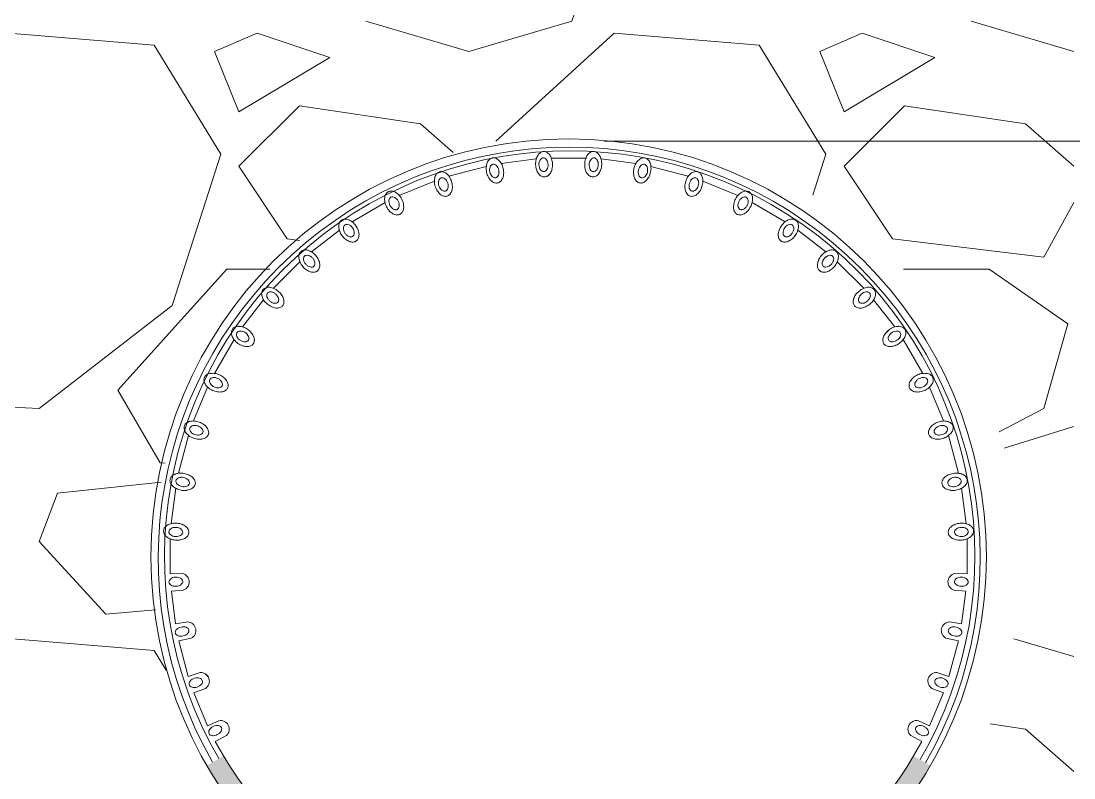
# Model space of a CAD drawing. Header units: millimetres. Extents: x -1245 to 7283, y 1609 to 4579.
# Drawn here: x 6369.2 to 6479.4, y 3621.7 to 3700.9 of the extents above; entities that cross this region are included whole.
import ezdxf

# ---------------------------------------------------------------- set-up
doc = ezdxf.new("R2010")
doc.units = ezdxf.units.MM

msp = doc.modelspace()

# ---------------------------------------------------------------- hatches: boundary and pattern name
at = {"lineweight": 5}
h = msp.add_hatch(color=256, dxfattribs=at)
h.dxf.hatch_style = 1
h.paths.add_polyline_path([(6390.44, 3624), (6388.68, 3622.98, 0.267949), (6426.55, 3601.12), (6426.55, 3603.5, -0.264068)])
h.paths.add_polyline_path([(6464.41, 3622.98), (6462.65, 3624, -0.264068), (6426.55, 3603.5), (6426.55, 3601.12, 0.267949)])

# ---------------------------------------------------------------- linework, layer by layer
at = {"linetype": 'Continuous', "lineweight": 5}
for p, q in [((6426.87, 3700.89), (6430.04, 3709.75)), ((6405.34, 3700.89), (6416.1, 3697.72)), ((6416.1, 3697.72), (6426.87, 3700.89)), ((6468.67, 3700.89), (6479.43, 3697.72)), ((6383.17, 3698.36), (6367.97, 3699.62)), ((6393.94, 3699.62), (6389.5, 3697.72)), ((6401.54, 3697.09), (6393.94, 3699.62)), ((6431.3, 3699.62), (6418.92, 3688.32)), ((6446.5, 3698.36), (6431.3, 3699.62)), ((6457.27, 3699.62), (6452.83, 3697.72)), ((6464.87, 3697.09), (6457.27, 3699.62)), ((6390.14, 3686.96), (6383.17, 3698.36)), ((6453.47, 3686.96), (6446.5, 3698.36)), ((6389.5, 3697.72), (6392.04, 3691.39)), ((6392.04, 3691.39), (6401.54, 3697.09)), ((6452.83, 3697.72), (6455.37, 3691.39)), ((6455.37, 3691.39), (6464.87, 3697.09)), ((6398.37, 3692.02), (6392.04, 3685.69)), ((6411.04, 3690.12), (6398.37, 3692.02)), ((6461.7, 3692.02), (6455.37, 3685.69)), ((6474.37, 3690.12), (6461.7, 3692.02)), ((6414.46, 3687.12), (6411.04, 3690.12)), ((6479.43, 3685.69), (6474.37, 3690.12)), ((6385.07, 3671.12), (6390.14, 3686.96)), ((6452.1, 3682.68), (6453.47, 3686.96)), ((6392.04, 3685.69), (6397.1, 3678.09)), ((6455.37, 3685.69), (6460.43, 3678.09)), ((6476.27, 3676.19), (6479.43, 3681.89)), ((6397.1, 3678.09), (6398.38, 3677.94)), ((6460.43, 3678.09), (6476.27, 3676.19)), ((6379.37, 3662.26), (6390.77, 3674.92)), ((6390.77, 3674.92), (6395.28, 3674.92)), ((6461.61, 3674.92), (6470.57, 3674.92)), ((6470.57, 3674.92), (6478.8, 3669.22)), ((6371.14, 3660.36), (6385.07, 3671.12)), ((6478.8, 3669.22), (6476.27, 3660.36)), ((6383.8, 3654.66), (6379.37, 3662.26)), ((6357.84, 3660.99), (6371.14, 3660.36)), ((6476.27, 3660.36), (6471.61, 3657.92)), ((6472.14, 3656.18), (6479.43, 3658.46)), ((6384.34, 3654.61), (6383.8, 3654.66)), ((6383.91, 3652.64), (6373.04, 3651.49)), ((6371.14, 3646.43), (6373.04, 3651.49)), ((6378.11, 3638.83), (6371.14, 3646.43)), ((6383.32, 3639.28), (6378.11, 3638.83)), ((6383.17, 3635.03), (6367.97, 3636.29)), ((6473.15, 3636.24), (6479.43, 3634.39)), ((6384.42, 3632.98), (6383.17, 3635.03)), ((6474.37, 3626.79), (6470.66, 3627.35)), ((6479.43, 3622.36), (6474.37, 3626.79))]:
    msp.add_line(p, q, dxfattribs=at)
at = {"lineweight": 5}
for p, q in [((6430.28, 3688.33), (6650.58, 3688.33)), ((6423.16, 3686.47), (6419.5, 3685.98)), ((6424.84, 3686.54), (6428.35, 3686.54)), ((6429.94, 3686.47), (6433.59, 3685.98)), ((6417.93, 3685.68), (6414.02, 3684.66)), ((6435.16, 3685.68), (6439.07, 3684.66)), ((6412.5, 3684.15), (6408.83, 3682.63)), ((6440.59, 3684.15), (6444.26, 3682.63)), ((6407.34, 3681.89), (6403.88, 3679.89)), ((6445.76, 3681.89), (6449.21, 3679.89)), ((6402.56, 3679), (6399.63, 3676.75)), ((6450.54, 3679), (6453.46, 3676.75)), ((6398.43, 3675.69), (6395.66, 3672.93)), ((6454.66, 3675.69), (6457.43, 3672.93)), ((6394.62, 3671.73), (6392.42, 3668.88)), ((6458.47, 3671.73), (6460.67, 3668.88)), ((6459.65, 3668.13), (6460.13, 3668.62)), ((6460.06, 3668.54), (6460.05, 3668.55)), ((6391.53, 3667.56), (6389.47, 3664.02)), ((6459.71, 3668.19), (6459.7, 3668.2)), ((6461.56, 3667.56), (6463.62, 3664.02)), ((6388.77, 3662.59), (6387.3, 3659.04)), ((6464.32, 3662.59), (6465.79, 3659.04)), ((6386.78, 3657.53), (6385.73, 3653.57)), ((6466.31, 3657.53), (6467.36, 3653.57)), ((6385.43, 3652), (6384.95, 3648.3)), ((6467.67, 3652), (6468.14, 3648.3)), ((6384.85, 3646.66), (6384.85, 3643.03)), ((6468.24, 3646.71), (6468.24, 3643.03)), ((6384.85, 3643.03), (6386.13, 3643.09)), ((6468.24, 3643.03), (6466.96, 3643.09)), ((6384.97, 3641.23), (6386.21, 3641.34)), ((6385.41, 3637.8), (6384.97, 3641.23)), ((6468.12, 3641.23), (6466.88, 3641.34)), ((6467.68, 3637.8), (6468.12, 3641.23)), ((6385.41, 3637.8), (6386.68, 3638.02)), ((6467.68, 3637.8), (6466.41, 3638.02)), ((6385.75, 3636.03), (6387.05, 3636.31)), ((6467.34, 3636.03), (6466.04, 3636.31)), ((6386.74, 3632.31), (6385.75, 3636.03)), ((6466.35, 3632.31), (6467.34, 3636.03)), ((6386.74, 3632.31), (6388, 3632.71)), ((6388.82, 3632.28), (6388.52, 3632.58)), ((6466.35, 3632.31), (6465.09, 3632.71)), ((6387.32, 3630.61), (6388.53, 3631.05)), ((6465.78, 3630.61), (6464.57, 3631.05)), ((6388.76, 3627.13), (6387.32, 3630.61)), ((6464.33, 3627.13), (6465.78, 3630.61)), ((6388.76, 3627.13), (6389.93, 3627.67)), ((6464.33, 3627.13), (6463.17, 3627.67)), ((6389.56, 3625.51), (6390.74, 3626.13)), ((6390.44, 3624), (6389.56, 3625.51)), ((6463.53, 3625.51), (6462.36, 3626.13)), ((6462.65, 3624), (6463.53, 3625.51))]:
    msp.add_line(p, q, dxfattribs=at)
at = {"linetype": 'Continuous', "lineweight": 5}
msp.add_circle((6426.55, 3644.84), 43.72, dxfattribs=at)
for centre, radius, start, end in [((6426.61, 3644.69), 43.01, 330.1305, 209.7835), ((6426.66, 3644.9), 42.41, 329.8617, 209.9828), ((6384.76, 3647.52), 0.603, 175.0416, 206.9535), ((6384.76, 3647.52), 0.603, 143.1297, 175.0416), ((6385.09, 3647.28), 1.02, 118.6716, 143.1297), ((6385.29, 3646.91), 1.43, 100.4453, 118.6716), ((6385.39, 3646.35), 2, 85.0416, 100.4453), ((6385.39, 3646.35), 2, 69.6379, 85.0416), ((6385.59, 3646.89), 1.43, 51.4116, 69.6379), ((6385.85, 3647.21), 1.02, 26.9535, 51.4116), ((6386.21, 3647.4), 0.603, 323.1297, 355.0416), ((6386.21, 3647.4), 0.603, 355.0416, 26.9535), ((6385.12, 3647.71), 1.02, 206.9535, 231.4116), ((6385.38, 3648.04), 1.43, 231.4116, 249.6379), ((6385.58, 3648.57), 2, 249.6379, 265.0416), ((6385.58, 3648.57), 2, 265.0416, 280.4453), ((6385.68, 3648.01), 1.43, 280.4453, 298.6716), ((6385.88, 3647.64), 1.02, 298.6716, 323.1297)]:
    msp.add_arc(centre, radius, start, end, dxfattribs=at)
at = {"lineweight": 5}
for centre, radius, start, end in [((6424.18, 3686.3), 1.02, 124.1827, 148.6408), ((6423.95, 3686.64), 0.603, 92.2709, 124.1827), ((6423.95, 3686.64), 0.603, 60.359, 92.2709), ((6423.74, 3686.28), 1.02, 35.9009, 60.359), ((6429.35, 3686.28), 1.02, 119.641, 144.0991), ((6429.15, 3686.64), 0.603, 87.7291, 119.641), ((6429.15, 3686.64), 0.603, 55.8173, 87.7291), ((6428.91, 3686.3), 1.02, 31.3592, 55.8173), ((6419.36, 3685.52), 1.43, 158.4821, 176.7084), ((6418.97, 3685.68), 1.02, 134.024, 158.4821), ((6418.68, 3685.97), 0.603, 102.1121, 134.024), ((6418.69, 3685.58), 0.326, 102.2214, 134.1333), ((6418.68, 3685.97), 0.603, 70.2002, 102.1121), ((6418.69, 3685.58), 0.326, 70.3095, 102.2214), ((6418.61, 3685.37), 0.548, 45.8514, 70.3095), ((6418.54, 3685.58), 1.02, 45.7421, 70.2002), ((6418.25, 3685.29), 1.43, 27.5158, 45.7421), ((6417.75, 3685.03), 2, 12.1121, 27.5158), ((6425.09, 3685.95), 2, 166.8671, 182.2709), ((6424.53, 3686.08), 1.43, 148.6408, 166.8671), ((6424.52, 3685.88), 1.08, 166.9448, 182.3485), ((6424.22, 3685.95), 0.773, 148.7185, 166.9448), ((6424.03, 3686.06), 0.548, 124.2604, 148.7185), ((6423.9, 3686.25), 0.326, 92.3485, 124.2604), ((6423.9, 3686.25), 0.326, 60.4366, 92.3485), ((6423.79, 3686.05), 0.548, 35.9786, 60.4366), ((6423.61, 3685.92), 0.773, 17.7522, 35.9786), ((6423.32, 3685.83), 1.08, 2.3485, 17.7522), ((6423.41, 3686.04), 1.43, 17.6746, 35.9009), ((6422.86, 3685.86), 2, 2.2709, 17.6746), ((6422.86, 3685.86), 2, 346.8671, 2.2709), ((6430.23, 3685.86), 2, 162.3254, 177.7291), ((6430.23, 3685.86), 2, 177.7291, 193.1329), ((6429.69, 3686.04), 1.43, 144.0991, 162.3254), ((6429.77, 3685.83), 1.08, 162.2478, 177.6515), ((6429.48, 3685.92), 0.773, 144.0214, 162.2478), ((6429.3, 3686.05), 0.548, 119.5634, 144.0214), ((6429.19, 3686.25), 0.326, 87.6515, 119.5634), ((6429.19, 3686.25), 0.326, 55.7396, 87.6515), ((6429.06, 3686.06), 0.548, 31.2815, 55.7396), ((6428.87, 3685.95), 0.773, 13.0552, 31.2815), ((6428.57, 3685.88), 1.08, 357.6515, 13.0552), ((6428.56, 3686.08), 1.43, 13.1329, 31.3592), ((6428.01, 3685.95), 2, 357.7291, 13.1329), ((6435.34, 3685.03), 2, 152.4842, 167.8879), ((6434.84, 3685.29), 1.43, 134.2579, 152.4842), ((6434.55, 3685.58), 1.02, 109.7998, 134.2579), ((6434.48, 3685.37), 0.548, 109.6905, 134.1486), ((6434.41, 3685.97), 0.603, 77.8879, 109.7998), ((6434.41, 3685.58), 0.326, 77.7786, 109.6905), ((6434.41, 3685.58), 0.326, 45.8667, 77.7786), ((6434.41, 3685.97), 0.603, 45.976, 77.8879), ((6434.12, 3685.68), 1.02, 21.5179, 45.976), ((6433.74, 3685.52), 1.43, 3.2916, 21.5179), ((6413.54, 3684.27), 1.02, 139.1748, 163.6329), ((6413.22, 3684.54), 0.603, 107.2629, 139.1748), ((6413.22, 3684.54), 0.603, 75.351, 107.2629), ((6413.12, 3684.14), 1.02, 50.893, 75.351), ((6412.86, 3683.82), 1.43, 32.6666, 50.893), ((6419.92, 3685.49), 2, 176.7084, 192.1121), ((6419.92, 3685.49), 2, 192.1121, 207.5158), ((6419.05, 3685.34), 0.773, 158.5914, 176.8177), ((6419.36, 3685.32), 1.08, 176.8177, 192.2214), ((6419.36, 3685.32), 1.08, 192.2214, 207.6251), ((6418.84, 3685.42), 0.548, 134.1333, 158.5914), ((6419.09, 3685.18), 0.773, 207.6251, 225.8514), ((6418.46, 3685.21), 0.773, 27.6251, 45.8514), ((6418.18, 3685.07), 1.08, 12.2214, 27.6251), ((6418.49, 3685.05), 0.773, 338.5914, 356.8177), ((6418.18, 3685.07), 1.08, 356.8177, 12.2214), ((6418.32, 3684.99), 1.43, 338.4821, 356.7084), ((6417.75, 3685.03), 2, 356.7084, 12.1121), ((6425.09, 3685.95), 2, 182.2709, 197.6746), ((6424.54, 3685.78), 1.43, 197.6746, 215.9009), ((6424.21, 3685.53), 1.02, 215.9009, 240.359), ((6424.52, 3685.88), 1.08, 182.3485, 197.7522), ((6424.23, 3685.78), 0.773, 197.7522, 215.9786), ((6424.05, 3685.65), 0.548, 215.9786, 240.4366), ((6423.94, 3685.46), 0.326, 240.4366, 272.3485), ((6423.94, 3685.46), 0.326, 272.3485, 304.2604), ((6423.81, 3685.64), 0.548, 304.2604, 328.7185), ((6423.62, 3685.76), 0.773, 328.7185, 346.9448), ((6423.77, 3685.52), 1.02, 304.1827, 328.6408), ((6423.32, 3685.83), 1.08, 346.9448, 2.3485), ((6423.42, 3685.73), 1.43, 328.6408, 346.8671), ((6429.67, 3685.73), 1.43, 193.1329, 211.3592), ((6429.32, 3685.52), 1.02, 211.3592, 235.8173), ((6429.77, 3685.83), 1.08, 177.6515, 193.0552), ((6429.47, 3685.76), 0.773, 193.0552, 211.2815), ((6429.28, 3685.64), 0.548, 211.2815, 235.7396), ((6429.15, 3685.46), 0.326, 235.7396, 267.6515), ((6429.15, 3685.46), 0.326, 267.6515, 299.5634), ((6429.04, 3685.65), 0.548, 299.5634, 324.0214), ((6428.88, 3685.53), 1.02, 299.641, 324.0991), ((6428.86, 3685.78), 0.773, 324.0214, 342.2478), ((6428.57, 3685.88), 1.08, 342.2478, 357.6515), ((6428.55, 3685.78), 1.43, 324.0991, 342.3254), ((6428.01, 3685.95), 2, 342.3254, 357.7291), ((6435.34, 3685.03), 2, 167.8879, 183.2916), ((6434.78, 3684.99), 1.43, 183.2916, 201.5179), ((6434.91, 3685.07), 1.08, 167.7786, 183.1823), ((6434.6, 3685.05), 0.773, 183.1823, 201.4086), ((6434.91, 3685.07), 1.08, 152.3749, 167.7786), ((6434.64, 3685.21), 0.773, 134.1486, 152.3749), ((6434.01, 3685.18), 0.773, 314.1486, 332.3749), ((6434.25, 3685.42), 0.548, 21.4086, 45.8667), ((6433.74, 3685.32), 1.08, 332.3749, 347.7786), ((6434.04, 3685.34), 0.773, 3.1823, 21.4086), ((6433.74, 3685.32), 1.08, 347.7786, 3.1823), ((6433.17, 3685.49), 2, 332.4842, 347.8879), ((6433.17, 3685.49), 2, 347.8879, 3.2916), ((6440.24, 3683.82), 1.43, 129.107, 147.3334), ((6439.97, 3684.14), 1.02, 104.649, 129.107), ((6439.87, 3684.54), 0.603, 72.7371, 104.649), ((6439.87, 3684.54), 0.603, 40.8252, 72.7371), ((6439.56, 3684.27), 1.02, 16.3671, 40.8252), ((6413.93, 3684.16), 1.43, 163.6329, 181.8592), ((6414.5, 3684.17), 2, 181.8592, 197.2629), ((6413.71, 3683.96), 0.773, 163.656, 181.8823), ((6414.01, 3683.97), 1.08, 181.8823, 197.286), ((6413.49, 3684.02), 0.548, 139.1979, 163.656), ((6413.32, 3684.17), 0.326, 107.286, 139.1979), ((6413.32, 3684.17), 0.326, 75.3742, 107.286), ((6413.27, 3683.95), 0.548, 50.9161, 75.3742), ((6413.12, 3683.78), 0.773, 32.6898, 50.9161), ((6412.87, 3683.61), 1.08, 17.286, 32.6898), ((6412.87, 3683.61), 1.08, 1.8823, 17.286), ((6412.38, 3683.51), 2, 17.2629, 32.6666), ((6412.38, 3683.51), 2, 1.8592, 17.2629), ((6419.42, 3685.23), 1.43, 207.5158, 225.7421), ((6419.13, 3684.93), 1.02, 225.7421, 250.2002), ((6418.93, 3685.02), 0.548, 225.8514, 250.3095), ((6418.85, 3684.81), 0.326, 250.3095, 282.2214), ((6418.99, 3684.54), 0.603, 250.2002, 282.1121), ((6418.85, 3684.81), 0.326, 282.2214, 314.1333), ((6418.7, 3684.97), 0.548, 314.1333, 338.5914), ((6418.99, 3684.54), 0.603, 282.1121, 314.024), ((6418.7, 3684.84), 1.02, 314.024, 338.4821), ((6424, 3685.18), 0.603, 240.359, 272.2709), ((6424, 3685.18), 0.603, 272.2709, 304.1827), ((6429.09, 3685.18), 0.603, 235.8173, 267.7291), ((6429.09, 3685.18), 0.603, 267.7291, 299.641), ((6434.39, 3684.84), 1.02, 201.5179, 225.976), ((6434.1, 3684.54), 0.603, 225.976, 257.8879), ((6434.39, 3684.97), 0.548, 201.4086, 225.8667), ((6434.1, 3684.54), 0.603, 257.8879, 289.7998), ((6434.24, 3684.81), 0.326, 225.8667, 257.7786), ((6434.24, 3684.81), 0.326, 257.7786, 289.6905), ((6433.96, 3684.93), 1.02, 289.7998, 314.2579), ((6434.16, 3685.02), 0.548, 289.6905, 314.1486), ((6433.67, 3685.23), 1.43, 314.2579, 332.4842), ((6440.71, 3683.51), 2, 162.7371, 178.1408), ((6440.71, 3683.51), 2, 147.3334, 162.7371), ((6440.23, 3683.61), 1.08, 162.7139, 178.1177), ((6440.23, 3683.61), 1.08, 147.3102, 162.714), ((6439.97, 3683.78), 0.773, 129.0839, 147.3102), ((6439.83, 3683.95), 0.548, 104.6258, 129.0839), ((6439.77, 3684.17), 0.326, 72.714, 104.6258), ((6439.77, 3684.17), 0.326, 40.8021, 72.714), ((6439.6, 3684.02), 0.548, 16.344, 40.8021), ((6439.08, 3683.97), 1.08, 342.714, 358.1177), ((6439.39, 3683.96), 0.773, 358.1177, 16.344), ((6438.59, 3684.17), 2, 342.7371, 358.1408), ((6439.16, 3684.16), 1.43, 358.1408, 16.3671), ((6408.31, 3682.29), 1.02, 149.016, 173.4741), ((6407.96, 3682.5), 0.603, 117.1042, 149.016), ((6407.96, 3682.5), 0.603, 85.1923, 117.1042), ((6407.92, 3682.09), 1.02, 60.7342, 85.1923), ((6407.72, 3681.73), 1.43, 42.5079, 60.7342), ((6407.3, 3681.35), 2, 27.1042, 42.5079), ((6414.5, 3684.17), 2, 197.2629, 212.6666), ((6414.02, 3683.87), 1.43, 212.6666, 230.893), ((6414.01, 3683.97), 1.08, 197.286, 212.6898), ((6413.75, 3683.8), 0.773, 212.6898, 230.9161), ((6413.76, 3683.54), 1.02, 230.893, 255.351), ((6413.61, 3683.63), 0.548, 230.9161, 255.3742), ((6413.56, 3683.41), 0.326, 255.3742, 287.286), ((6413.66, 3683.15), 0.603, 255.351, 287.2629), ((6413.56, 3683.41), 0.326, 287.286, 319.1979), ((6413.39, 3683.56), 0.548, 319.1979, 343.656), ((6413.66, 3683.15), 0.603, 287.2629, 319.1748), ((6413.17, 3683.62), 0.773, 343.656, 1.8823), ((6413.34, 3683.42), 1.02, 319.1748, 343.6329), ((6412.95, 3683.53), 1.43, 343.6329, 1.8592), ((6440.15, 3683.53), 1.43, 178.1408, 196.3671), ((6439.75, 3683.42), 1.02, 196.3671, 220.8252), ((6439.43, 3683.15), 0.603, 220.8252, 252.7371), ((6439.92, 3683.62), 0.773, 178.1177, 196.344), ((6439.7, 3683.56), 0.548, 196.344, 220.8021), ((6439.43, 3683.15), 0.603, 252.7371, 284.649), ((6439.54, 3683.41), 0.326, 220.8021, 252.714), ((6439.54, 3683.41), 0.326, 252.714, 284.6258), ((6439.33, 3683.54), 1.02, 284.649, 309.107), ((6439.48, 3683.63), 0.548, 284.6258, 309.0839), ((6439.34, 3683.8), 0.773, 309.0839, 327.3102), ((6439.07, 3683.87), 1.43, 309.107, 327.3334), ((6439.08, 3683.97), 1.08, 327.3102, 342.714), ((6438.59, 3684.17), 2, 327.3334, 342.7371), ((6445.79, 3681.35), 2, 137.4921, 152.8958), ((6445.37, 3681.73), 1.43, 119.2658, 137.4921), ((6445.17, 3682.09), 1.02, 94.8077, 119.2658), ((6445.13, 3682.5), 0.603, 62.8958, 94.8077), ((6445.13, 3682.5), 0.603, 30.984, 62.8958), ((6444.78, 3682.29), 1.02, 6.5259, 30.984), ((6408.72, 3682.24), 1.43, 173.4741, 191.7004), ((6409.28, 3682.36), 2, 191.7004, 207.1042), ((6408.51, 3682.04), 0.773, 173.913, 192.1393), ((6408.29, 3682.06), 0.548, 149.4549, 173.913), ((6408.81, 3682.1), 1.08, 192.1393, 207.5431), ((6408.1, 3682.17), 0.326, 117.5431, 149.4549), ((6408.81, 3682.1), 1.08, 207.5431, 222.9468), ((6408.1, 3682.17), 0.326, 85.6312, 117.5431), ((6408.08, 3681.95), 0.548, 61.1731, 85.6312), ((6407.97, 3681.75), 0.773, 42.9468, 61.1731), ((6407.75, 3681.55), 1.08, 27.5431, 42.9468), ((6407.75, 3681.55), 1.08, 12.1393, 27.5431), ((6408.27, 3681.59), 0.548, 329.4549, 353.913), ((6408.05, 3681.61), 0.773, 353.913, 12.1393), ((6407.3, 3681.35), 2, 11.7004, 27.1042), ((6407.86, 3681.46), 1.43, 353.4741, 11.7004), ((6445.24, 3681.46), 1.43, 168.2996, 186.5259), ((6445.79, 3681.35), 2, 152.8958, 168.2996), ((6445.04, 3681.61), 0.773, 167.8607, 186.087), ((6444.82, 3681.59), 0.548, 186.087, 210.5451), ((6445.34, 3681.55), 1.08, 152.4569, 167.8607), ((6445.34, 3681.55), 1.08, 137.0532, 152.4569), ((6445.12, 3681.75), 0.773, 118.8269, 137.0532), ((6445.01, 3681.95), 0.548, 94.3688, 118.8269), ((6444.99, 3682.17), 0.326, 62.4569, 94.3688), ((6444.28, 3682.1), 1.08, 317.0532, 332.4569), ((6444.99, 3682.17), 0.326, 30.5451, 62.4569), ((6444.28, 3682.1), 1.08, 332.4569, 347.8607), ((6444.8, 3682.06), 0.548, 6.087, 30.5451), ((6444.58, 3682.04), 0.773, 347.8607, 6.087), ((6443.81, 3682.36), 2, 332.8958, 348.2996), ((6444.37, 3682.24), 1.43, 348.2996, 6.5259), ((6409.28, 3682.36), 2, 207.1042, 222.5079), ((6408.86, 3681.97), 1.43, 222.5079, 240.7342), ((6408.59, 3681.89), 0.773, 222.9468, 241.1731), ((6408.66, 3681.61), 1.02, 240.7342, 265.1923), ((6408.48, 3681.7), 0.548, 241.1731, 265.6312), ((6408.46, 3681.47), 0.326, 265.6312, 297.5431), ((6408.62, 3681.2), 0.603, 265.1923, 297.1042), ((6408.46, 3681.47), 0.326, 297.5431, 329.4549), ((6408.62, 3681.2), 0.603, 297.1042, 329.016), ((6408.27, 3681.41), 1.02, 329.016, 353.4741), ((6444.82, 3681.41), 1.02, 186.5259, 210.984), ((6444.47, 3681.2), 0.603, 210.984, 242.8958), ((6444.47, 3681.2), 0.603, 242.8958, 274.8077), ((6444.63, 3681.47), 0.326, 210.5451, 242.4569), ((6444.63, 3681.47), 0.326, 242.4569, 274.3688), ((6444.43, 3681.61), 1.02, 274.8077, 299.2658), ((6444.61, 3681.7), 0.548, 274.3688, 298.8269), ((6444.5, 3681.89), 0.773, 298.8269, 317.0532), ((6444.23, 3681.97), 1.43, 299.2658, 317.4921), ((6443.81, 3682.36), 2, 317.4921, 332.8958), ((6403.51, 3679.4), 1.02, 157.2007, 181.6587), ((6403.93, 3679.41), 1.43, 181.6587, 199.885), ((6403.13, 3679.56), 0.603, 125.2888, 157.2007), ((6403.13, 3679.56), 0.603, 93.3769, 125.2888), ((6403.53, 3679.2), 0.548, 154.6531, 179.1112), ((6403.33, 3679.29), 0.326, 122.7412, 154.6531), ((6403.15, 3679.15), 1.02, 68.9188, 93.3769), ((6403.33, 3679.29), 0.326, 90.8293, 122.7412), ((6403.33, 3679.07), 0.548, 66.3712, 90.8293), ((6403, 3678.76), 1.43, 50.6925, 68.9188), ((6403.24, 3678.87), 0.773, 48.1449, 66.3712), ((6403.04, 3678.64), 1.08, 32.7412, 48.1449), ((6402.65, 3678.32), 2, 35.2888, 50.6925), ((6402.65, 3678.32), 2, 19.885, 35.2888), ((6450.45, 3678.32), 2, 144.7112, 160.115), ((6450.45, 3678.32), 2, 129.3075, 144.7112), ((6450.05, 3678.64), 1.08, 131.8551, 147.2588), ((6450.09, 3678.76), 1.43, 111.0812, 129.3075), ((6449.85, 3678.87), 0.773, 113.6288, 131.8551), ((6449.76, 3679.07), 0.548, 89.1707, 113.6288), ((6449.94, 3679.15), 1.02, 86.6231, 111.0812), ((6449.76, 3679.29), 0.326, 57.2588, 89.1707), ((6449.76, 3679.29), 0.326, 25.3469, 57.2588), ((6449.96, 3679.56), 0.603, 54.7112, 86.6231), ((6449.56, 3679.2), 0.548, 0.8888, 25.3469), ((6449.96, 3679.56), 0.603, 22.7993, 54.7112), ((6449.17, 3679.41), 1.43, 340.115, 358.3413), ((6449.58, 3679.4), 1.02, 358.3413, 22.7993), ((6404.46, 3679.6), 2, 199.885, 215.2888), ((6404.46, 3679.6), 2, 215.2888, 230.6925), ((6403.76, 3679.2), 0.773, 179.1112, 197.3375), ((6404.05, 3679.29), 1.08, 197.3375, 212.7412), ((6404.05, 3679.29), 1.08, 212.7412, 228.1449), ((6403.84, 3679.06), 0.773, 228.1449, 246.3712), ((6403.75, 3678.85), 0.548, 246.3712, 270.8293), ((6403.76, 3678.63), 0.326, 270.8293, 302.7412), ((6403.76, 3678.63), 0.326, 302.7412, 334.6531), ((6403.04, 3678.64), 1.08, 17.3375, 32.7412), ((6403.56, 3678.73), 0.548, 334.6531, 359.1112), ((6403.33, 3678.73), 0.773, 359.1112, 17.3375), ((6403.18, 3678.51), 1.43, 1.6587, 19.885), ((6403.59, 3678.53), 1.02, 337.2007, 1.6587), ((6449.91, 3678.51), 1.43, 160.115, 178.3413), ((6449.5, 3678.53), 1.02, 178.3413, 202.7993), ((6449.76, 3678.73), 0.773, 162.6625, 180.8888), ((6449.54, 3678.73), 0.548, 180.8888, 205.3469), ((6450.05, 3678.64), 1.08, 147.2588, 162.6625), ((6449.34, 3678.63), 0.326, 205.3469, 237.2588), ((6449.34, 3678.63), 0.326, 237.2588, 269.1707), ((6449.34, 3678.85), 0.548, 269.1707, 293.6288), ((6449.25, 3679.06), 0.773, 293.6288, 311.8551), ((6449.04, 3679.29), 1.08, 311.8551, 327.2588), ((6448.63, 3679.6), 2, 309.3075, 324.7112), ((6449.04, 3679.29), 1.08, 327.2588, 342.6625), ((6449.34, 3679.2), 0.773, 342.6625, 0.8888), ((6448.63, 3679.6), 2, 324.7112, 340.115), ((6404.1, 3679.17), 1.43, 230.6925, 248.9188), ((6403.95, 3678.78), 1.02, 248.9188, 273.3769), ((6403.97, 3678.37), 0.603, 273.3769, 305.2888), ((6403.97, 3678.37), 0.603, 305.2888, 337.2007), ((6449.12, 3678.37), 0.603, 202.7993, 234.7112), ((6449.12, 3678.37), 0.603, 234.7112, 266.6231), ((6449.14, 3678.78), 1.02, 266.6231, 291.0812), ((6448.99, 3679.17), 1.43, 291.0812, 309.3075), ((6399.33, 3676.2), 1.02, 161.8618, 186.3199), ((6399.75, 3676.25), 1.43, 186.3199, 204.5462), ((6398.94, 3676.33), 0.603, 129.9499, 161.8618), ((6398.94, 3676.33), 0.603, 98.038, 129.9499), ((6399.35, 3675.99), 0.548, 164.3573, 188.8154), ((6399.13, 3676.05), 0.326, 132.4454, 164.3573), ((6399, 3675.92), 1.02, 73.5799, 98.038), ((6399.13, 3676.05), 0.326, 100.5335, 132.4454), ((6399.18, 3675.83), 0.548, 76.0754, 100.5335), ((6398.88, 3675.52), 1.43, 55.3536, 73.5799), ((6399.12, 3675.61), 0.773, 57.8491, 76.0754), ((6398.96, 3675.36), 1.08, 42.4454, 57.8491), ((6398.56, 3675.06), 2, 39.9499, 55.3536), ((6398.96, 3675.36), 1.08, 27.0417, 42.4454), ((6398.56, 3675.06), 2, 24.5462, 39.9499), ((6454.53, 3675.06), 2, 140.0501, 155.4538), ((6454.53, 3675.06), 2, 124.6464, 140.0501), ((6454.13, 3675.36), 1.08, 137.5546, 152.9583), ((6454.13, 3675.36), 1.08, 122.1509, 137.5546), ((6454.21, 3675.52), 1.43, 106.4201, 124.6464), ((6453.97, 3675.61), 0.773, 103.9246, 122.1509), ((6453.92, 3675.83), 0.548, 79.4665, 103.9246), ((6454.09, 3675.92), 1.02, 81.962, 106.4201), ((6453.96, 3676.05), 0.326, 47.5546, 79.4665), ((6453.96, 3676.05), 0.326, 15.6427, 47.5546), ((6454.15, 3676.33), 0.603, 50.0501, 81.962), ((6453.74, 3675.99), 0.548, 351.1846, 15.6427), ((6454.15, 3676.33), 0.603, 18.1382, 50.0501), ((6453.34, 3676.25), 1.43, 335.4538, 353.6801), ((6453.76, 3676.2), 1.02, 353.6801, 18.1382), ((6400.26, 3676.49), 2, 204.5462, 219.9499), ((6400.26, 3676.49), 2, 219.9499, 235.3536), ((6399.57, 3676.03), 0.773, 188.8154, 207.0417), ((6399.84, 3676.17), 1.08, 207.0417, 222.4454), ((6399.84, 3676.17), 1.08, 222.4454, 237.8491), ((6399.68, 3675.91), 0.773, 237.8491, 256.0754), ((6399.63, 3675.69), 0.548, 256.0754, 280.5335), ((6399.67, 3675.47), 0.326, 280.5335, 312.4454), ((6399.67, 3675.47), 0.326, 312.4454, 344.3573), ((6399.23, 3675.49), 0.773, 8.8154, 27.0417), ((6399.45, 3675.53), 0.548, 344.3573, 8.8154), ((6399.88, 3675.21), 0.603, 309.9499, 341.8618), ((6399.08, 3675.29), 1.43, 6.3199, 24.5462), ((6399.49, 3675.34), 1.02, 341.8618, 6.3199), ((6454.02, 3675.29), 1.43, 155.4538, 173.6801), ((6453.6, 3675.34), 1.02, 173.6801, 198.1382), ((6453.21, 3675.21), 0.603, 198.1382, 230.0501), ((6453.64, 3675.53), 0.548, 171.1846, 195.6427), ((6453.86, 3675.49), 0.773, 152.9583, 171.1846), ((6453.42, 3675.47), 0.326, 195.6427, 227.5546), ((6453.42, 3675.47), 0.326, 227.5546, 259.4665), ((6453.46, 3675.69), 0.548, 259.4665, 283.9246), ((6453.41, 3675.91), 0.773, 283.9246, 302.1509), ((6453.25, 3676.17), 1.08, 302.1509, 317.5546), ((6452.83, 3676.49), 2, 304.6464, 320.0501), ((6453.25, 3676.17), 1.08, 317.5546, 332.9583), ((6453.52, 3676.03), 0.773, 332.9583, 351.1846), ((6452.83, 3676.49), 2, 320.0501, 335.4538), ((6399.94, 3676.02), 1.43, 235.3536, 253.5799), ((6399.82, 3675.62), 1.02, 253.5799, 278.038), ((6399.88, 3675.21), 0.603, 278.038, 309.9499), ((6453.21, 3675.21), 0.603, 230.0501, 261.962), ((6453.27, 3675.62), 1.02, 261.962, 286.4201), ((6453.15, 3676.02), 1.43, 286.4201, 304.6464), ((6395.03, 3672.41), 0.603, 140.112, 172.0238), ((6395.03, 3672.41), 0.603, 108.2001, 140.112), ((6395.16, 3672.02), 1.02, 83.742, 108.2001), ((6395.11, 3671.61), 1.43, 65.5157, 83.742), ((6394.88, 3671.09), 2, 50.112, 65.5157), ((6458.22, 3671.09), 2, 114.4843, 129.888), ((6457.98, 3671.61), 1.43, 96.258, 114.4843), ((6457.94, 3672.02), 1.02, 71.7999, 96.258), ((6458.06, 3672.41), 0.603, 39.888, 71.7999), ((6458.06, 3672.41), 0.603, 7.9762, 39.888), ((6395.44, 3672.36), 1.02, 172.0238, 196.4819), ((6395.83, 3672.47), 1.43, 196.4819, 214.7082), ((6396.3, 3672.8), 2, 214.7082, 230.112), ((6395.3, 3672.22), 0.326, 137.6435, 169.5554), ((6395.51, 3672.18), 0.548, 169.5554, 194.0135), ((6395.73, 3672.23), 0.773, 194.0135, 212.2398), ((6395.3, 3672.22), 0.326, 105.7316, 137.6435), ((6395.99, 3672.4), 1.08, 212.2398, 227.6435), ((6395.36, 3672.01), 0.548, 81.2736, 105.7316), ((6395.99, 3672.4), 1.08, 227.6435, 243.0473), ((6395.32, 3671.78), 0.773, 63.0473, 81.2736), ((6395.18, 3671.51), 1.08, 47.6435, 63.0473), ((6395.18, 3671.51), 1.08, 32.2398, 47.6435), ((6395.44, 3671.67), 0.773, 14.0135, 32.2398), ((6395.88, 3671.69), 0.326, 317.6435, 349.5554), ((6394.88, 3671.09), 2, 34.7082, 50.112), ((6395.66, 3671.73), 0.548, 349.5554, 14.0135), ((6395.34, 3671.41), 1.43, 16.4819, 34.7082), ((6395.74, 3671.53), 1.02, 352.0238, 16.4819), ((6457.35, 3671.53), 1.02, 163.5181, 187.9762), ((6457.75, 3671.41), 1.43, 145.2918, 163.5181), ((6458.22, 3671.09), 2, 129.888, 145.2918), ((6457.43, 3671.73), 0.548, 165.9865, 190.4446), ((6457.21, 3671.69), 0.326, 190.4446, 222.3565), ((6457.65, 3671.67), 0.773, 147.7602, 165.9865), ((6457.91, 3671.51), 1.08, 132.3565, 147.7602), ((6457.91, 3671.51), 1.08, 116.9527, 132.3565), ((6457.77, 3671.78), 0.773, 98.7264, 116.9527), ((6457.1, 3672.4), 1.08, 296.9527, 312.3565), ((6457.74, 3672.01), 0.548, 74.2684, 98.7264), ((6457.1, 3672.4), 1.08, 312.3565, 327.7602), ((6457.8, 3672.22), 0.326, 42.3565, 74.2684), ((6457.36, 3672.23), 0.773, 327.7602, 345.9865), ((6457.8, 3672.22), 0.326, 10.4446, 42.3565), ((6456.79, 3672.8), 2, 309.888, 325.2918), ((6457.58, 3672.18), 0.548, 345.9865, 10.4446), ((6457.26, 3672.47), 1.43, 325.2918, 343.5181), ((6457.66, 3672.36), 1.02, 343.5181, 7.9762), ((6396.3, 3672.8), 2, 230.112, 245.5157), ((6396.07, 3672.28), 1.43, 245.5157, 263.742), ((6395.85, 3672.12), 0.773, 243.0473, 261.2736), ((6395.82, 3671.9), 0.548, 261.2736, 285.7316), ((6396.02, 3671.87), 1.02, 263.742, 288.2001), ((6395.88, 3671.69), 0.326, 285.7316, 317.6435), ((6396.15, 3671.48), 0.603, 288.2001, 320.112), ((6396.15, 3671.48), 0.603, 320.112, 352.0238), ((6456.94, 3671.48), 0.603, 187.9762, 219.888), ((6456.94, 3671.48), 0.603, 219.888, 251.7999), ((6457.07, 3671.87), 1.02, 251.7999, 276.258), ((6457.21, 3671.69), 0.326, 222.3565, 254.2684), ((6457.27, 3671.9), 0.548, 254.2684, 278.7264), ((6457.03, 3672.28), 1.43, 276.258, 294.4843), ((6457.24, 3672.12), 0.773, 278.7264, 296.9527), ((6456.79, 3672.8), 2, 294.4843, 309.888), ((6391.86, 3668.31), 0.603, 144.6335, 176.5454), ((6392.27, 3668.28), 1.02, 176.5454, 201.0035), ((6391.86, 3668.31), 0.603, 112.7216, 144.6335), ((6392.02, 3667.93), 1.02, 88.2636, 112.7216), ((6392.11, 3668.1), 0.326, 147.2981, 179.21), ((6392.11, 3668.1), 0.326, 115.3862, 147.2981), ((6392.2, 3667.9), 0.548, 90.9281, 115.3862), ((6392.01, 3667.51), 1.43, 70.0373, 88.2636), ((6392.21, 3667.67), 0.773, 72.7018, 90.9281), ((6392.12, 3667.38), 1.08, 57.2981, 72.7018), ((6391.82, 3666.98), 2, 54.6335, 70.0373), ((6392.12, 3667.38), 1.08, 41.8944, 57.2981), ((6391.82, 3666.98), 2, 39.2298, 54.6335), ((6461.28, 3666.98), 2, 125.3665, 140.7702), ((6461.28, 3666.98), 2, 109.9627, 125.3665), ((6460.98, 3667.38), 1.08, 122.7019, 138.1056), ((6460.98, 3667.38), 1.08, 107.2982, 122.7019), ((6461.08, 3667.51), 1.43, 91.7364, 109.9627), ((6460.89, 3667.67), 0.773, 89.0719, 107.2982), ((6460.89, 3667.9), 0.548, 64.6138, 89.0719), ((6461.07, 3667.93), 1.02, 67.2784, 91.7364), ((6460.98, 3668.1), 0.326, 32.7019, 64.6138), ((6460.98, 3668.1), 0.326, 0.79, 32.7019), ((6461.23, 3668.31), 0.603, 35.3665, 67.2784), ((6461.23, 3668.31), 0.603, 3.4546, 35.3665), ((6460.82, 3668.28), 1.02, 338.9965, 3.4546), ((6392.66, 3668.43), 1.43, 201.0035, 219.2298), ((6393.1, 3668.79), 2, 219.2298, 234.6335), ((6392.33, 3668.09), 0.548, 179.21, 203.6681), ((6392.54, 3668.18), 0.773, 203.6681, 221.8944), ((6393.1, 3668.79), 2, 234.6335, 250.0373), ((6392.76, 3668.39), 1.08, 221.8944, 237.2981), ((6392.76, 3668.39), 1.08, 237.2981, 252.7018), ((6392.67, 3668.1), 0.773, 252.7018, 270.9281), ((6392.68, 3667.87), 0.548, 270.9281, 295.3862), ((6392.77, 3667.67), 0.326, 295.3862, 327.2981), ((6392.34, 3667.58), 0.773, 23.6681, 41.8944), ((6392.55, 3667.67), 0.548, 359.21, 23.6681), ((6392.77, 3667.67), 0.326, 327.2981, 359.21), ((6392.25, 3667.34), 1.43, 21.0035, 39.2298), ((6393.05, 3667.46), 0.603, 324.6335, 356.5454), ((6392.64, 3667.49), 1.02, 356.5454, 21.0035), ((6460.45, 3667.49), 1.02, 158.9965, 183.4546), ((6460.04, 3667.46), 0.603, 183.4546, 215.3665), ((6460.84, 3667.34), 1.43, 140.7702, 158.9965), ((6460.54, 3667.67), 0.548, 156.3319, 180.79), ((6460.32, 3667.67), 0.326, 180.79, 212.7019), ((6460.75, 3667.58), 0.773, 138.1056, 156.3319), ((6460.32, 3667.67), 0.326, 212.7019, 244.6138), ((6460.42, 3667.87), 0.548, 244.6138, 269.0719), ((6460.42, 3668.1), 0.773, 269.0719, 287.2982), ((6460.33, 3668.39), 1.08, 287.2982, 302.7019), ((6459.99, 3668.79), 2, 289.9627, 305.3665), ((6460.33, 3668.39), 1.08, 302.7019, 318.1056), ((6460.56, 3668.18), 0.773, 318.1056, 336.3319), ((6459.99, 3668.79), 2, 305.3665, 320.7702), ((6460.76, 3668.09), 0.548, 336.3319, 0.79), ((6460.43, 3668.43), 1.43, 320.7702, 338.9965), ((6392.91, 3668.26), 1.43, 250.0373, 268.2636), ((6392.9, 3667.84), 1.02, 268.2636, 292.7216), ((6393.05, 3667.46), 0.603, 292.7216, 324.6335), ((6460.04, 3667.46), 0.603, 215.3665, 247.2784), ((6460.2, 3667.84), 1.02, 247.2784, 271.7364), ((6460.18, 3668.26), 1.43, 271.7364, 289.9627), ((6388.99, 3663.36), 0.603, 123.1312, 155.0431), ((6389.21, 3663.02), 1.02, 98.6732, 123.1312), ((6389.28, 3662.6), 1.43, 80.4469, 98.6732), ((6389.18, 3662.05), 2, 65.0431, 80.4469), ((6389.18, 3662.05), 2, 49.6394, 65.0431), ((6463.91, 3662.05), 2, 114.9569, 130.3606), ((6463.91, 3662.05), 2, 99.5531, 114.9569), ((6463.82, 3662.6), 1.43, 81.3268, 99.5531), ((6463.88, 3663.02), 1.02, 56.8688, 81.3268), ((6464.1, 3663.36), 0.603, 24.9569, 56.8688), ((6388.99, 3663.36), 0.603, 155.0431, 186.955), ((6389.4, 3663.41), 1.02, 186.955, 211.4131), ((6389.75, 3663.63), 1.43, 211.4131, 229.6394), ((6389.29, 3663.23), 0.326, 152.4962, 184.4081), ((6389.52, 3663.25), 0.548, 184.4081, 208.8662), ((6389.29, 3663.23), 0.326, 120.5843, 152.4962), ((6389.71, 3663.36), 0.773, 208.8662, 227.0925), ((6389.41, 3663.04), 0.548, 96.1263, 120.5843), ((6389.92, 3663.58), 1.08, 227.0925, 242.4962), ((6389.43, 3662.82), 0.773, 77.9, 96.1263), ((6389.37, 3662.52), 1.08, 62.4962, 77.9), ((6389.37, 3662.52), 1.08, 47.0925, 62.4962), ((6389.57, 3662.74), 0.773, 28.8662, 47.0925), ((6389.77, 3662.85), 0.548, 4.4081, 28.8662), ((6389.99, 3662.87), 0.326, 332.4962, 4.4081), ((6389.55, 3662.48), 1.43, 31.4131, 49.6394), ((6389.9, 3662.69), 1.02, 6.955, 31.4131), ((6390.31, 3662.74), 0.603, 335.0431, 6.955), ((6462.78, 3662.74), 0.603, 173.045, 204.9569), ((6463.19, 3662.69), 1.02, 148.5869, 173.045), ((6463.54, 3662.48), 1.43, 130.3606, 148.5869), ((6463.32, 3662.85), 0.548, 151.1338, 175.5919), ((6463.1, 3662.87), 0.326, 175.5919, 207.5038), ((6463.52, 3662.74), 0.773, 132.9075, 151.1338), ((6463.73, 3662.52), 1.08, 117.5038, 132.9075), ((6463.73, 3662.52), 1.08, 102.1, 117.5038), ((6463.66, 3662.82), 0.773, 83.8737, 102.1), ((6463.17, 3663.58), 1.08, 297.5038, 312.9075), ((6463.69, 3663.04), 0.548, 59.4157, 83.8737), ((6463.38, 3663.36), 0.773, 312.9075, 331.1338), ((6463.8, 3663.23), 0.326, 27.5038, 59.4157), ((6463.58, 3663.25), 0.548, 331.1338, 355.5919), ((6463.8, 3663.23), 0.326, 355.5919, 27.5038), ((6463.34, 3663.63), 1.43, 310.3606, 328.5869), ((6463.69, 3663.41), 1.02, 328.5869, 353.045), ((6464.1, 3663.36), 0.603, 353.045, 24.9569), ((6390.12, 3664.06), 2, 229.6394, 245.0431), ((6390.12, 3664.06), 2, 245.0431, 260.4469), ((6389.92, 3663.58), 1.08, 242.4962, 257.9), ((6389.86, 3663.28), 0.773, 257.9, 276.1263), ((6390.03, 3663.5), 1.43, 260.4469, 278.6732), ((6389.88, 3663.06), 0.548, 276.1263, 300.5843), ((6389.99, 3662.87), 0.326, 300.5843, 332.4962), ((6390.09, 3663.09), 1.02, 278.6732, 303.1312), ((6390.31, 3662.74), 0.603, 303.1312, 335.0431), ((6462.78, 3662.74), 0.603, 204.9569, 236.8688), ((6463, 3663.09), 1.02, 236.8688, 261.3268), ((6463.1, 3662.87), 0.326, 207.5038, 239.4157), ((6463.07, 3663.5), 1.43, 261.3268, 279.5531), ((6463.21, 3663.06), 0.548, 239.4157, 263.8737), ((6463.24, 3663.28), 0.773, 263.8737, 282.1), ((6462.97, 3664.06), 2, 279.5531, 294.9569), ((6463.17, 3663.58), 1.08, 282.1, 297.5038), ((6462.97, 3664.06), 2, 294.9569, 310.3606), ((6386.9, 3658.34), 0.603, 159.9158, 191.8277), ((6386.9, 3658.34), 0.603, 128.0039, 159.9158), ((6387.16, 3658.01), 1.02, 103.5459, 128.0039), ((6387.21, 3658.19), 0.326, 130.5811, 162.4929), ((6387.26, 3657.61), 1.43, 85.3196, 103.5459), ((6387.35, 3658.02), 0.548, 106.123, 130.5811), ((6387.41, 3657.81), 0.773, 87.8967, 106.123), ((6387.21, 3657.04), 2, 69.9158, 85.3196), ((6387.4, 3657.5), 1.08, 72.4929, 87.8967), ((6387.4, 3657.5), 1.08, 57.0892, 72.4929), ((6387.21, 3657.04), 2, 54.5121, 69.9158), ((6387.57, 3657.76), 0.773, 38.8629, 57.0892), ((6387.54, 3657.5), 1.43, 36.2858, 54.5121), ((6387.87, 3657.75), 1.02, 11.8277, 36.2858), ((6465.22, 3657.75), 1.02, 143.7142, 168.1723), ((6465.55, 3657.5), 1.43, 125.4879, 143.7142), ((6465.88, 3657.04), 2, 110.0842, 125.4879), ((6465.52, 3657.76), 0.773, 122.9108, 141.1371), ((6465.69, 3657.5), 1.08, 107.5071, 122.9108), ((6465.88, 3657.04), 2, 94.6804, 110.0842), ((6465.69, 3657.5), 1.08, 92.1033, 107.5071), ((6465.68, 3657.81), 0.773, 73.877, 92.1033), ((6465.84, 3657.61), 1.43, 76.4541, 94.6804), ((6465.74, 3658.02), 0.548, 49.4189, 73.877), ((6465.89, 3658.19), 0.326, 17.5071, 49.4189), ((6465.93, 3658.01), 1.02, 51.9961, 76.4541), ((6466.19, 3658.34), 0.603, 20.0842, 51.9961), ((6466.19, 3658.34), 0.603, 348.1723, 20.0842), ((6387.31, 3658.42), 1.02, 191.8277, 216.2858), ((6387.64, 3658.67), 1.43, 216.2858, 234.5121), ((6387.97, 3659.13), 2, 234.5121, 249.9158), ((6387.21, 3658.19), 0.326, 162.4929, 194.4048), ((6387.42, 3658.25), 0.548, 194.4048, 218.8629), ((6387.6, 3658.39), 0.773, 218.8629, 237.0892), ((6387.76, 3658.64), 1.08, 237.0892, 252.4929), ((6387.97, 3659.13), 2, 249.9158, 265.3196), ((6387.76, 3658.64), 1.08, 252.4929, 267.8967), ((6387.75, 3658.34), 0.773, 267.8967, 286.123), ((6387.81, 3658.12), 0.548, 286.123, 310.5811), ((6387.74, 3657.9), 0.548, 14.4048, 38.8629), ((6387.96, 3657.95), 0.326, 310.5811, 342.4929), ((6388.02, 3658.16), 1.02, 283.5459, 308.0039), ((6387.96, 3657.95), 0.326, 342.4929, 14.4048), ((6388.28, 3657.83), 0.603, 308.0039, 339.9158), ((6388.28, 3657.83), 0.603, 339.9158, 11.8277), ((6464.81, 3657.83), 0.603, 168.1723, 200.0842), ((6464.81, 3657.83), 0.603, 200.0842, 231.9961), ((6465.07, 3658.16), 1.02, 231.9961, 256.4541), ((6465.13, 3657.95), 0.326, 165.5952, 197.5071), ((6465.35, 3657.9), 0.548, 141.1371, 165.5952), ((6465.13, 3657.95), 0.326, 197.5071, 229.4189), ((6465.28, 3658.12), 0.548, 229.4189, 253.877), ((6465.34, 3658.34), 0.773, 253.877, 272.1033), ((6465.12, 3659.13), 2, 274.6804, 290.0842), ((6465.33, 3658.64), 1.08, 272.1033, 287.5071), ((6465.33, 3658.64), 1.08, 287.5071, 302.9108), ((6465.12, 3659.13), 2, 290.0842, 305.4879), ((6465.5, 3658.39), 0.773, 302.9108, 321.1371), ((6465.67, 3658.25), 0.548, 321.1371, 345.5952), ((6465.89, 3658.19), 0.326, 345.5952, 17.5071), ((6465.45, 3658.67), 1.43, 305.4879, 323.7142), ((6465.78, 3658.42), 1.02, 323.7142, 348.1723), ((6387.93, 3658.56), 1.43, 265.3196, 283.5459), ((6465.17, 3658.56), 1.43, 256.4541, 274.6804), ((6385.43, 3652.8), 0.603, 170.334, 202.2459), ((6385.43, 3652.8), 0.603, 138.4221, 170.334), ((6385.74, 3652.53), 1.02, 113.964, 138.4221), ((6385.91, 3652.15), 1.43, 95.7377, 113.964), ((6385.77, 3652.74), 0.326, 135.8174, 167.7293), ((6385.93, 3652.58), 0.548, 111.3593, 135.8174), ((6386.01, 3652.37), 0.773, 93.133, 111.3593), ((6385.97, 3651.58), 2, 80.334, 95.7377), ((6386.03, 3652.07), 1.08, 77.7293, 93.133), ((6386.03, 3652.07), 1.08, 62.3255, 77.7293), ((6385.97, 3651.58), 2, 64.9302, 80.334), ((6386.17, 3652.34), 0.773, 44.0992, 62.3255), ((6386.33, 3652.49), 0.548, 19.6412, 44.0992), ((6386.21, 3652.1), 1.43, 46.7039, 64.9302), ((6386.49, 3652.4), 1.02, 22.2459, 46.7039), ((6466.6, 3652.4), 1.02, 133.2961, 157.7541), ((6466.88, 3652.1), 1.43, 115.0698, 133.2961), ((6466.76, 3652.49), 0.548, 135.9008, 160.3588), ((6467.12, 3651.58), 2, 99.666, 115.0698), ((6466.92, 3652.34), 0.773, 117.6745, 135.9008), ((6467.06, 3652.07), 1.08, 102.2707, 117.6745), ((6467.12, 3651.58), 2, 84.2623, 99.666), ((6467.06, 3652.07), 1.08, 86.867, 102.2707), ((6467.08, 3652.37), 0.773, 68.6407, 86.867), ((6467.18, 3652.15), 1.43, 66.036, 84.2623), ((6467.16, 3652.58), 0.548, 44.1826, 68.6407), ((6467.32, 3652.74), 0.326, 12.2707, 44.1826), ((6467.35, 3652.53), 1.02, 41.5779, 66.036), ((6467.66, 3652.8), 0.603, 9.666, 41.5779), ((6467.66, 3652.8), 0.603, 337.7541, 9.666), ((6385.82, 3652.96), 1.02, 202.2459, 226.7039), ((6386.1, 3653.26), 1.43, 226.7039, 244.9302), ((6385.77, 3652.74), 0.326, 167.7293, 199.6412), ((6385.98, 3652.81), 0.548, 199.6412, 224.0992), ((6386.34, 3653.77), 2, 244.9302, 260.334), ((6386.14, 3652.97), 0.773, 224.0992, 242.3255), ((6386.28, 3653.24), 1.08, 242.3255, 257.7293), ((6386.34, 3653.77), 2, 260.334, 275.7377), ((6386.28, 3653.24), 1.08, 257.7293, 273.133), ((6386.3, 3652.93), 0.773, 273.133, 291.3593), ((6386.4, 3653.21), 1.43, 275.7377, 293.964), ((6386.38, 3652.72), 0.548, 291.3593, 315.8174), ((6386.54, 3652.57), 0.326, 315.8174, 347.7293), ((6386.54, 3652.57), 0.326, 347.7293, 19.6412), ((6386.57, 3652.83), 1.02, 293.964, 318.4221), ((6386.88, 3652.56), 0.603, 318.4221, 350.334), ((6386.88, 3652.56), 0.603, 350.334, 22.2459), ((6466.22, 3652.56), 0.603, 157.7541, 189.666), ((6466.22, 3652.56), 0.603, 189.666, 221.5779), ((6466.52, 3652.83), 1.02, 221.5779, 246.036), ((6466.69, 3653.21), 1.43, 246.036, 264.2623), ((6466.55, 3652.57), 0.326, 160.3588, 192.2707), ((6466.55, 3652.57), 0.326, 192.2707, 224.1826), ((6466.71, 3652.72), 0.548, 224.1826, 248.6407), ((6466.79, 3652.93), 0.773, 248.6407, 266.867), ((6466.75, 3653.77), 2, 264.2623, 279.666), ((6466.81, 3653.24), 1.08, 266.867, 282.2707), ((6466.81, 3653.24), 1.08, 282.2707, 297.6745), ((6466.75, 3653.77), 2, 279.666, 295.0698), ((6466.95, 3652.97), 0.773, 297.6745, 315.9008), ((6467.11, 3652.81), 0.548, 315.9008, 340.3588), ((6466.99, 3653.26), 1.43, 295.0698, 313.2961), ((6467.32, 3652.74), 0.326, 340.3588, 12.2707), ((6467.28, 3652.96), 1.02, 313.2961, 337.7541), ((6385.04, 3647.44), 0.326, 145.8141, 177.726), ((6385.04, 3647.44), 0.326, 177.726, 209.6379), ((6385.22, 3647.32), 0.548, 121.356, 145.8141), ((6385.34, 3647.13), 0.773, 103.1297, 121.356), ((6385.41, 3646.83), 1.08, 87.726, 103.1297), ((6385.41, 3646.83), 1.08, 72.3223, 87.726), ((6385.5, 3647.12), 0.773, 54.096, 72.3223), ((6385.63, 3647.3), 0.548, 29.6379, 54.096), ((6385.83, 3647.41), 0.326, 325.8141, 357.726), ((6385.83, 3647.41), 0.326, 357.726, 29.6379), ((6466.88, 3647.4), 0.603, 153.0465, 184.9584), ((6466.88, 3647.4), 0.603, 184.9584, 216.8703), ((6467.25, 3647.21), 1.02, 128.5884, 153.0465), ((6467.5, 3646.89), 1.43, 110.3621, 128.5884), ((6467.26, 3647.41), 0.326, 150.3621, 182.274), ((6467.26, 3647.41), 0.326, 182.274, 214.1859), ((6467.46, 3647.3), 0.548, 125.904, 150.3621), ((6467.7, 3646.35), 2, 94.9584, 110.3621), ((6467.59, 3647.12), 0.773, 107.6777, 125.904), ((6467.68, 3646.83), 1.08, 92.274, 107.6777), ((6467.7, 3646.35), 2, 79.5547, 94.9584), ((6467.68, 3646.83), 1.08, 76.8703, 92.274), ((6467.75, 3647.13), 0.773, 58.644, 76.8703), ((6467.81, 3646.91), 1.43, 61.3284, 79.5547), ((6467.87, 3647.32), 0.548, 34.1859, 58.644), ((6468.05, 3647.44), 0.326, 2.274, 34.1859), ((6468.05, 3647.44), 0.326, 330.3621, 2.274), ((6468, 3647.28), 1.02, 36.8703, 61.3284), ((6468.33, 3647.52), 0.603, 4.9584, 36.8703), ((6468.33, 3647.52), 0.603, 333.0465, 4.9584), ((6385.23, 3647.56), 0.548, 209.6379, 234.096), ((6385.36, 3647.74), 0.773, 234.096, 252.3223), ((6385.46, 3648.03), 1.08, 252.3223, 267.726), ((6385.46, 3648.03), 1.08, 267.726, 283.1297), ((6385.53, 3647.73), 0.773, 283.1297, 301.356), ((6385.64, 3647.54), 0.548, 301.356, 325.8141), ((6467.21, 3647.64), 1.02, 216.8703, 241.3284), ((6467.41, 3648.01), 1.43, 241.3284, 259.5547), ((6467.45, 3647.54), 0.548, 214.1859, 238.644), ((6467.51, 3648.57), 2, 259.5547, 274.9584), ((6467.56, 3647.73), 0.773, 238.644, 256.8703), ((6467.63, 3648.03), 1.08, 256.8703, 272.274), ((6467.63, 3648.03), 1.08, 272.274, 287.6777), ((6467.51, 3648.57), 2, 274.9584, 290.3621), ((6467.73, 3647.74), 0.773, 287.6777, 305.904), ((6467.86, 3647.56), 0.548, 305.904, 330.3621), ((6467.71, 3648.04), 1.43, 290.3621, 308.5884), ((6467.97, 3647.71), 1.02, 308.5884, 333.0465), ((6385.94, 3642.2), 0.902, 287.2236, 77.918), ((6467.15, 3642.2), 0.902, 102.082, 252.7764), ((6385.05, 3642.2), 0.326, 150.538, 182.4499), ((6385.05, 3642.2), 0.326, 182.4499, 214.3618), ((6385.24, 3642.09), 0.548, 126.0799, 150.538), ((6385.23, 3642.33), 0.548, 214.3618, 238.8198), ((6385.37, 3641.91), 0.773, 107.8536, 126.0799), ((6385.35, 3642.52), 0.773, 238.8198, 257.0462), ((6385.47, 3641.62), 1.08, 92.4499, 107.8536), ((6385.47, 3641.62), 1.08, 77.0462, 92.4499), ((6385.54, 3641.92), 0.773, 58.8198, 77.0462), ((6385.51, 3642.53), 0.773, 287.8536, 306.0799), ((6385.65, 3642.11), 0.548, 34.3618, 58.8198), ((6385.64, 3642.35), 0.548, 306.0799, 330.538), ((6385.84, 3642.24), 0.326, 2.4499, 34.3618), ((6385.84, 3642.24), 0.326, 330.538, 2.4499), ((6467.26, 3642.24), 0.326, 145.6382, 177.5501), ((6467.26, 3642.24), 0.326, 177.5501, 209.462), ((6467.45, 3642.35), 0.548, 209.462, 233.9201), ((6467.44, 3642.11), 0.548, 121.1802, 145.6382), ((6467.58, 3642.53), 0.773, 233.9201, 252.1464), ((6467.56, 3641.92), 0.773, 102.9538, 121.1802), ((6467.62, 3641.62), 1.08, 87.5501, 102.9538), ((6467.62, 3641.62), 1.08, 72.1464, 87.5501), ((6467.74, 3642.52), 0.773, 282.9538, 301.1802), ((6467.72, 3641.91), 0.773, 53.9201, 72.1464), ((6467.86, 3642.33), 0.548, 301.1802, 325.6382), ((6467.85, 3642.09), 0.548, 29.462, 53.9201), ((6468.04, 3642.2), 0.326, 325.6382, 357.5501), ((6468.04, 3642.2), 0.326, 357.5501, 29.462), ((6385.42, 3642.82), 1.08, 257.0462, 272.4499), ((6385.42, 3642.82), 1.08, 272.4499, 287.8536), ((6467.68, 3642.82), 1.08, 252.1464, 267.5501), ((6467.68, 3642.82), 1.08, 267.5501, 282.9538), ((6386.22, 3636.42), 1.08, 102.0409, 117.4446), ((6386.22, 3636.42), 1.08, 86.6371, 102.0409), ((6386.24, 3636.73), 0.773, 68.4108, 86.6371), ((6386.32, 3636.94), 0.548, 43.9528, 68.4108), ((6386.64, 3637.11), 0.902, 296.9107, 87.6052), ((6466.45, 3637.11), 0.902, 92.3948, 243.0893), ((6466.77, 3636.94), 0.548, 111.5892, 136.0472), ((6466.86, 3636.73), 0.773, 93.3629, 111.5892), ((6466.87, 3636.42), 1.08, 77.9591, 93.3629), ((6466.87, 3636.42), 1.08, 62.5554, 77.9591), ((6385.71, 3636.93), 0.326, 160.129, 192.0409), ((6385.71, 3636.93), 0.326, 192.0409, 223.9528), ((6385.92, 3636.85), 0.548, 135.6709, 160.129), ((6385.87, 3637.08), 0.548, 223.9528, 248.4108), ((6386.08, 3636.69), 0.773, 117.4446, 135.6709), ((6385.95, 3637.29), 0.773, 248.4108, 266.6371), ((6385.97, 3637.6), 1.08, 266.6371, 282.0409), ((6385.97, 3637.6), 1.08, 282.0409, 297.4446), ((6386.11, 3637.32), 0.773, 297.4446, 315.6709), ((6386.27, 3637.17), 0.548, 315.6709, 340.129), ((6386.48, 3637.09), 0.326, 12.0409, 43.9528), ((6386.48, 3637.09), 0.326, 340.129, 12.0409), ((6466.61, 3637.09), 0.326, 136.0472, 167.9591), ((6466.61, 3637.09), 0.326, 167.9591, 199.871), ((6466.82, 3637.17), 0.548, 199.871, 224.3291), ((6466.98, 3637.32), 0.773, 224.3291, 242.5554), ((6467.12, 3637.6), 1.08, 242.5554, 257.9591), ((6467.12, 3637.6), 1.08, 257.9591, 273.3629), ((6467.14, 3637.29), 0.773, 273.3629, 291.5892), ((6467.01, 3636.69), 0.773, 44.3291, 62.5554), ((6467.22, 3637.08), 0.548, 291.5892, 316.0472), ((6467.18, 3636.85), 0.548, 19.871, 44.3291), ((6467.38, 3636.93), 0.326, 316.0472, 347.9591), ((6467.38, 3636.93), 0.326, 347.9591, 19.871), ((6387.54, 3631.34), 0.773, 122.8725, 141.0988), ((6387.71, 3631.09), 1.08, 107.4688, 122.8725), ((6387.71, 3631.09), 1.08, 92.0651, 107.4688), ((6387.7, 3631.39), 0.773, 73.8388, 92.0651), ((6387.76, 3631.61), 0.548, 49.3807, 73.8388), ((6388.05, 3631.81), 0.902, 302.0599, 92.7544), ((6387.9, 3631.78), 0.326, 17.4688, 49.3807), ((6465.05, 3631.81), 0.902, 87.2456, 237.9401), ((6465.19, 3631.78), 0.326, 130.6193, 162.5312), ((6465.33, 3631.61), 0.548, 106.1612, 130.6193), ((6465.4, 3631.39), 0.773, 87.9349, 106.1612), ((6465.39, 3631.09), 1.08, 72.5312, 87.9349), ((6465.39, 3631.09), 1.08, 57.1275, 72.5312), ((6465.55, 3631.34), 0.773, 38.9012, 57.1275), ((6387.15, 3631.54), 0.326, 165.5569, 197.4688), ((6387.37, 3631.48), 0.548, 141.0988, 165.5569), ((6387.15, 3631.54), 0.326, 197.4688, 229.3807), ((6387.29, 3631.71), 0.548, 229.3807, 253.8388), ((6387.36, 3631.92), 0.773, 253.8388, 272.0651), ((6387.35, 3632.23), 1.08, 272.0651, 287.4688), ((6387.35, 3632.23), 1.08, 287.4688, 302.8725), ((6387.51, 3631.97), 0.773, 302.8725, 321.0988), ((6387.69, 3631.83), 0.548, 321.0988, 345.5569), ((6387.9, 3631.78), 0.326, 345.5569, 17.4688), ((6465.19, 3631.78), 0.326, 162.5312, 194.4431), ((6465.41, 3631.83), 0.548, 194.4431, 218.9012), ((6465.58, 3631.97), 0.773, 218.9012, 237.1275), ((6465.75, 3632.23), 1.08, 237.1275, 252.5312), ((6465.75, 3632.23), 1.08, 252.5312, 267.9349), ((6465.73, 3631.92), 0.773, 267.9349, 286.1612), ((6465.8, 3631.71), 0.548, 286.1612, 310.6193), ((6465.73, 3631.48), 0.548, 14.4431, 38.9012), ((6465.94, 3631.54), 0.326, 310.6193, 342.5312), ((6465.94, 3631.54), 0.326, 342.5312, 14.4431), ((6390.13, 3626.79), 0.902, 312.3124, 103.0068), ((6462.96, 3626.79), 0.902, 76.9932, 227.6876), ((6389.43, 3626.44), 0.548, 150.6898, 175.1479), ((6389.21, 3626.46), 0.326, 175.1479, 207.0598), ((6389.63, 3626.33), 0.773, 132.4635, 150.6898), ((6389.84, 3626.11), 1.08, 117.0598, 132.4635), ((6389.84, 3626.11), 1.08, 101.6561, 117.0598), ((6389.78, 3626.41), 0.773, 83.4298, 101.6561), ((6389.29, 3627.18), 1.08, 297.0598, 312.4635), ((6389.8, 3626.63), 0.548, 58.9717, 83.4298), ((6389.5, 3626.95), 0.773, 312.4635, 330.6898), ((6389.92, 3626.82), 0.326, 27.0598, 58.9717), ((6389.69, 3626.84), 0.548, 330.6898, 355.1479), ((6389.92, 3626.82), 0.326, 355.1479, 27.0598), ((6463.18, 3626.82), 0.326, 152.9402, 184.8521), ((6463.4, 3626.84), 0.548, 184.8521, 209.3102), ((6463.18, 3626.82), 0.326, 121.0283, 152.9402), ((6463.59, 3626.95), 0.773, 209.3102, 227.5365), ((6463.29, 3626.63), 0.548, 96.5702, 121.0283), ((6463.8, 3627.18), 1.08, 227.5365, 242.9402), ((6463.32, 3626.41), 0.773, 78.3439, 96.5702), ((6463.25, 3626.11), 1.08, 62.9402, 78.3439), ((6463.25, 3626.11), 1.08, 47.5365, 62.9402), ((6463.46, 3626.33), 0.773, 29.3102, 47.5365), ((6463.66, 3626.44), 0.548, 4.8521, 29.3102), ((6463.88, 3626.46), 0.326, 332.9402, 4.8521), ((6389.21, 3626.46), 0.326, 207.0598, 238.9717), ((6389.33, 3626.65), 0.548, 238.9717, 263.4298), ((6389.35, 3626.88), 0.773, 263.4298, 281.6561), ((6389.29, 3627.18), 1.08, 281.6561, 297.0598), ((6463.8, 3627.18), 1.08, 242.9402, 258.3439), ((6463.74, 3626.88), 0.773, 258.3439, 276.5702), ((6463.76, 3626.65), 0.548, 276.5702, 301.0283), ((6463.88, 3626.46), 0.326, 301.0283, 332.9402), ((6426.55, 3645.55), 42.05, 210.8306, 329.1694)]:
    msp.add_arc(centre, radius, start, end, dxfattribs=at)

doc.saveas('drawing.dxf')
